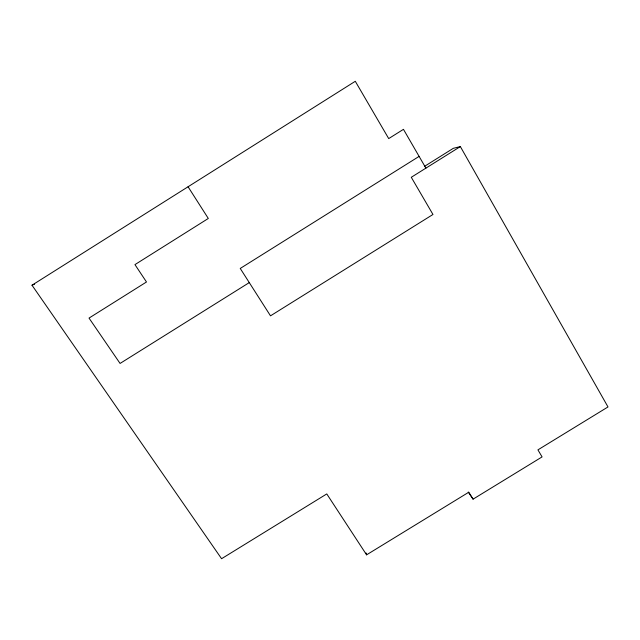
<?xml version="1.0" encoding="UTF-8"?>
<svg xmlns="http://www.w3.org/2000/svg" width="640" height="640" viewBox="0 0 640 640"><rect width="100%" height="100%" fill="white"/><g stroke="black" fill="none" stroke-linecap="round" stroke-linejoin="round"><path stroke-width="0.96" d="M424.616 166.288L453.336 148.312L460.352 146.576L608 406.944L537.92 449.872L542.08 456.904L473.072 499.152L468.792 492.216L366.584 554.832L326.776 493.928L221.576 558.712L32 285.208L355.288 81.288L388.712 138.592L403.464 129.336L425.904 168.136M419.112 156.392L240.24 268.448L270.504 315.84L432.968 214.48L411.28 177.288L460.352 146.576M249.28 282.6L120.072 363.44L89.024 318.088L146.488 281.984L134.952 264.616L208.312 218.464L188.072 186.768M32 285.208L34.536 284.224M468.24 492.088L473.072 499.152M366.064 552.976L366.584 554.832"/></g></svg>
